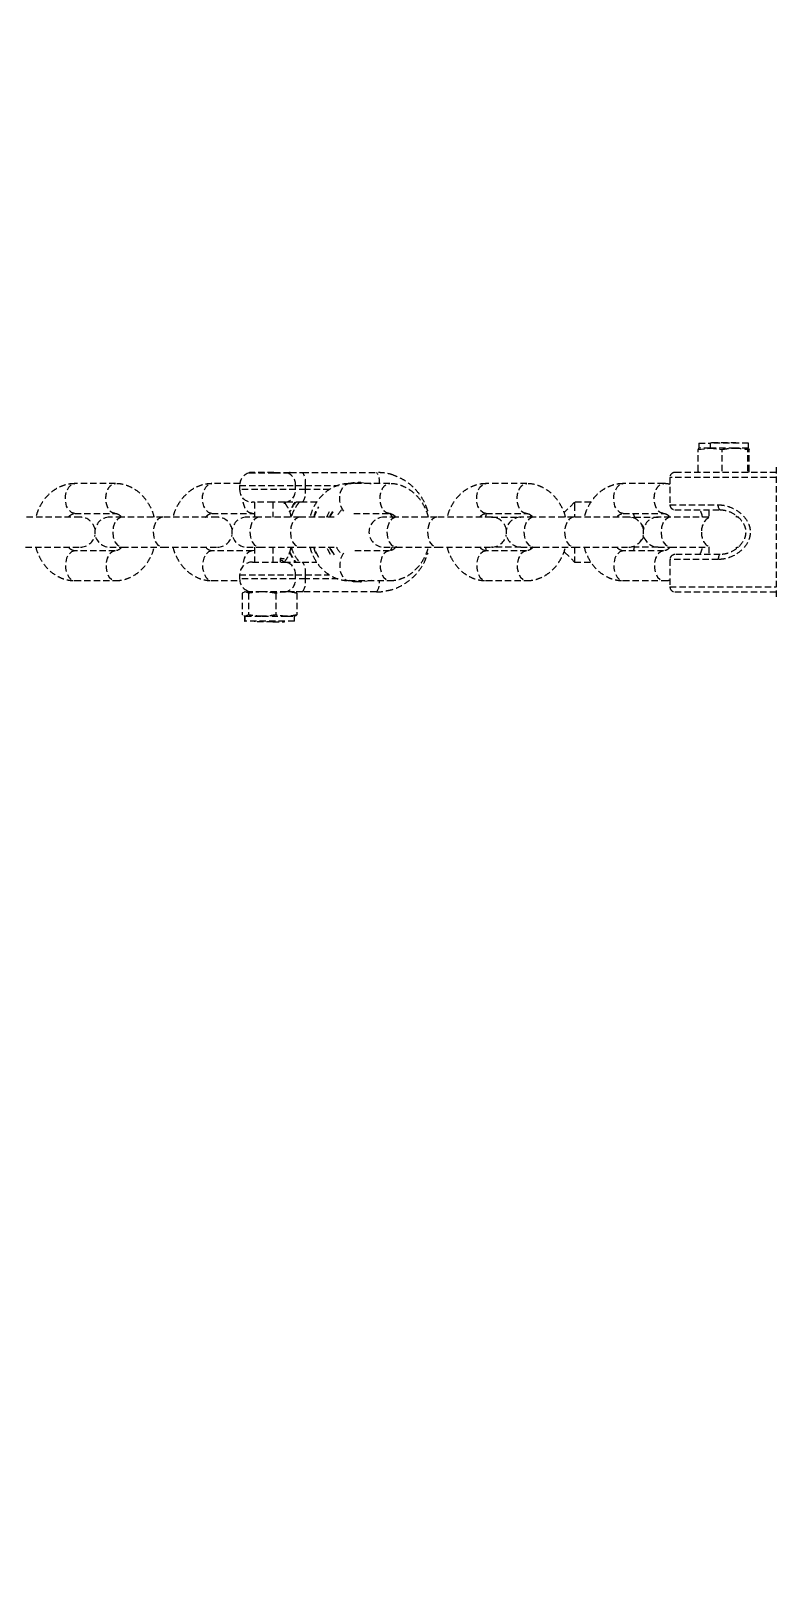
# Model space of a CAD drawing. Header units: millimetres. Extents: x -4075 to 3853, y -2344 to 2376.
# Drawn here: x 1917 to 2066.8, y 138.3 to 447 of the extents above; entities that cross this region are included whole.
import ezdxf

# ---------------------------------------------------------------- set-up
doc = ezdxf.new("R2010")
doc.units = ezdxf.units.MM
doc.linetypes.add('HIDDEN', pattern=[1.905, 1.27, -0.635])
for name, color, linetype in [('DIKOM_ОБЪЕКТ', 7, 'Continuous'), ('DIKOM_РАЗМЕР_ЗОНА', 7, 'Continuous'), ('DIKOM_РАЗМЕР_ОБЪЕКТА', 7, 'Continuous')]:
    doc.layers.add(name, color=color, linetype=linetype)
doc.styles.add('style1', font='arialbd.ttf', dxfattribs={"width": 0.8})
doc.dimstyles.new('1-50', dxfattribs={"dimtxt": 300, "dimasz": 200, "dimexe": 100, "dimexo": 0, "dimgap": 100, "dimtad": 1, "dimtxsty": 'style1', "dimcen": 200, "dimclrd": 7, "dimclre": 7, "dimclrt": 7, "dimadec": 1, "dimazin": 2, "dimtfac": 1, "dimtmove": 0, "dimatfit": 2, "dimfxl": 0, "dimlwd": 25, "dimlwe": 18, "dimarcsym": 0})

# ---------------------------------------------------------------- blocks, each defined once
blk = doc.blocks.new('*D0')
at = {"layer": 'Defpoints', "color": 0, "transparency": 16777216}
for p in [(-3364.5, 346.19), (3853.1, 341.49), (3853.1, -2244.04)]:
    blk.add_point(p, dxfattribs=at)
at = {"layer": 'DIKOM_РАЗМЕР_ЗОНА', "color": 7, "lineweight": 18, "transparency": 16777216}
for p, q in [((-3364.5, 346.19), (-3364.5, -2344.04)), ((3853.1, 341.49), (3853.1, -2344.04))]:
    blk.add_line(p, q, dxfattribs=at)
at = {"layer": 'DIKOM_РАЗМЕР_ЗОНА', "color": 7, "lineweight": 25, "transparency": 16777216}
blk.add_line((-3164.5, -2244.04), (3653.1, -2244.04), dxfattribs=at)
at = {"layer": 'DIKOM_РАЗМЕР_ЗОНА', "color": 7, "transparency": 16777216}
for points in [[(-3164.5, -2210.7), (-3164.5, -2277.37), (-3364.5, -2244.04)], [(3653.1, -2210.7), (3653.1, -2277.37), (3853.1, -2244.04)]]:
    blk.add_solid(points, dxfattribs=at)
at = {"layer": 'DIKOM_РАЗМЕР_ЗОНА', "color": 7, "transparency": 16777216, "insert": (164.83, -1990.86), "char_height": 300, "attachment_point": 5, "style": 'style1'}
blk.add_mtext('{\\fArial|b0|i0|c204|p34;7220}', dxfattribs=at)
blk = doc.blocks.new('*D1')
at = {"layer": 'Defpoints', "color": 0, "transparency": 16777216}
for p in [(-1865.19, 346.19), (2353.81, 346.19), (2353.81, -666.66)]:
    blk.add_point(p, dxfattribs=at)
at = {"layer": 'DIKOM_РАЗМЕР_ОБЪЕКТА', "color": 7, "lineweight": 18, "transparency": 16777216}
for p, q in [((-1865.19, 346.19), (-1865.19, -766.66)), ((2353.81, 346.19), (2353.81, -766.66))]:
    blk.add_line(p, q, dxfattribs=at)
at = {"layer": 'DIKOM_РАЗМЕР_ОБЪЕКТА', "color": 7, "lineweight": 25, "transparency": 16777216}
blk.add_line((-1665.19, -666.66), (2153.81, -666.66), dxfattribs=at)
at = {"layer": 'DIKOM_РАЗМЕР_ОБЪЕКТА', "color": 7, "transparency": 16777216}
for points in [[(-1665.19, -633.33), (-1665.19, -700), (-1865.19, -666.66)], [(2153.81, -633.33), (2153.81, -700), (2353.81, -666.66)]]:
    blk.add_solid(points, dxfattribs=at)
at = {"layer": 'DIKOM_РАЗМЕР_ОБЪЕКТА', "color": 7, "transparency": 16777216, "insert": (244.3, -413.49), "char_height": 300, "attachment_point": 5, "style": 'style1'}
blk.add_mtext('{\\fArial|b0|i0|c204|p34;4220}', dxfattribs=at)
blk = doc.blocks.new('*D2')
at = {"layer": 'Defpoints', "color": 0, "transparency": 16777216}
for p in [(2054.85, 2376.19), (-3624.48, -1683.81), (2044.31, -1683.81)]:
    blk.add_point(p, dxfattribs=at)
at = {"layer": 'DIKOM_РАЗМЕР_ЗОНА', "color": 7, "lineweight": 18, "transparency": 16777216}
for p, q in [((2054.85, 2376.19), (-3724.48, 2376.19)), ((2044.31, -1683.81), (-3724.48, -1683.81))]:
    blk.add_line(p, q, dxfattribs=at)
at = {"layer": 'DIKOM_РАЗМЕР_ЗОНА', "color": 7, "lineweight": 25, "transparency": 16777216}
blk.add_line((-3624.48, 2176.19), (-3624.48, -1483.81), dxfattribs=at)
at = {"layer": 'DIKOM_РАЗМЕР_ЗОНА', "color": 7, "transparency": 16777216}
for points in [[(-3657.81, 2176.19), (-3591.14, 2176.19), (-3624.48, 2376.19)], [(-3657.81, -1483.81), (-3591.14, -1483.81), (-3624.48, -1683.81)]]:
    blk.add_solid(points, dxfattribs=at)
at = {"layer": 'DIKOM_РАЗМЕР_ЗОНА', "color": 7, "transparency": 16777216, "insert": (-3877.65, 411.65), "char_height": 300, "attachment_point": 5, "rotation": 90, "style": 'style1'}
blk.add_mtext('{\\fArial|b0|i0|c204|p34;4000}', dxfattribs=at)

msp = doc.modelspace()

# ---------------------------------------------------------------- linework, layer by layer
at = {"layer": 'DIKOM_ОБЪЕКТ', "color": 7, "linetype": 'HIDDEN', "lineweight": 15}
for p, q in [((2053.878, 364.185), (2053.778, 364.085)), ((2053.878, 364.185), (2058.291, 364.185)), ((2058.291, 364.185), (2058.678, 364.185)), ((2058.375, 364.085), (2058.291, 364.185)), ((2058.778, 364.085), (2058.678, 364.185)), ((2051.134, 362.804), (2053.555, 363.085)), ((2051.134, 358.467), (2051.134, 362.804)), ((2051.278, 364.085), (2051.278, 363.085)), ((2051.278, 364.085), (2053.555, 364.085)), ((2053.555, 363.085), (2051.278, 363.085)), ((2053.555, 364.085), (2053.555, 363.085)), ((2061.278, 364.085), (2053.555, 364.085)), ((2053.555, 363.085), (2055.976, 362.804)), ((2058.548, 363.085), (2053.555, 363.085)), ((2055.976, 358.467), (2055.976, 362.804)), ((2061.271, 363.085), (2058.548, 363.085)), ((2061.12, 358.467), (2061.12, 362.804)), ((2061.278, 363.085), (2061.271, 363.085)), ((2061.271, 363.085), (2061.285, 363.071)), ((2061.278, 363.085), (2061.278, 364.085)), ((2061.355, 362.994), (2061.422, 362.804)), ((2061.422, 358.467), (2061.422, 362.804)), ((1960.893, 358.093), (1965.898, 358.093)), ((1960.979, 358.185), (1960.979, 358.093)), ((1965.878, 358.185), (1960.979, 358.185)), ((1965.878, 358.185), (1968.979, 358.185)), ((1965.878, 358.185), (1965.878, 358.093)), ((1965.898, 358.093), (1968.559, 358.093)), ((1969.125, 358.185), (1968.979, 358.185)), ((1969.125, 358.185), (1971.605, 358.185)), ((1971.605, 358.185), (1986.505, 358.185)), ((2066.85, 358.185), (2046.471, 358.185)), ((2066.85, 359.244), (2066.85, 333.125)), ((1934.035, 355.935), (1925.84, 355.935)), ((1959.002, 355.935), (1953.395, 355.935)), ((1958.979, 355.585), (1958.979, 354.785)), ((1958.979, 355.585), (1970.236, 355.585)), ((1970.236, 354.785), (1970.236, 355.585)), ((1970.236, 355.585), (1972.19, 355.585)), ((1972.19, 354.785), (1972.19, 355.585)), ((1972.19, 355.585), (1978.843, 355.585)), ((1989.145, 355.935), (1980.95, 355.935)), ((1983.268, 356.185), (1982.829, 356.185)), ((2016.701, 355.935), (2008.506, 355.935)), ((2044.256, 355.935), (2036.061, 355.935)), ((2045.471, 357.185), (2045.471, 351.685)), ((2066.85, 357.185), (2045.471, 357.185)), ((1970.236, 354.785), (1958.979, 354.785)), ((1965.755, 352.186), (1961.529, 352.186)), ((1961.979, 352.186), (1961.979, 349.185)), ((1965.654, 352.186), (1965.654, 349.185)), ((1968.002, 352.186), (1965.755, 352.186)), ((1967.979, 351.864), (1967.979, 352.186)), ((1968.046, 352.185), (1968.197, 352.185)), ((1971.605, 352.185), (1968.197, 352.185)), ((1972.19, 354.785), (1970.236, 354.785)), ((1974.479, 352.185), (1971.605, 352.185)), ((1977.062, 354.785), (1972.19, 354.785)), ((2026.306, 352.185), (2024.306, 350.185)), ((2029.59, 352.185), (2026.306, 352.185)), ((2026.306, 352.185), (2026.306, 351.719)), ((1926.962, 349.185), (1915.957, 349.185)), ((1925.84, 349.935), (1934.035, 349.935)), ((1935.362, 349.185), (1932.867, 349.185)), ((1943.512, 349.185), (1935.362, 349.185)), ((1954.518, 349.185), (1943.512, 349.185)), ((1953.395, 349.935), (1961.59, 349.935)), ((1962.917, 349.185), (1960.423, 349.185)), ((1971.067, 349.185), (1962.917, 349.185)), ((1978.003, 349.185), (1971.067, 349.185)), ((1981.93, 349.935), (1989.145, 349.935)), ((1990.472, 349.185), (1987.978, 349.185)), ((1998.623, 349.185), (1990.472, 349.185)), ((1996.78, 350.509), (1996.782, 350.521)), ((2009.628, 349.185), (1998.623, 349.185)), ((2008.506, 349.935), (2016.701, 349.935)), ((2009.628, 349.185), (2015.534, 349.185)), ((2018.028, 349.185), (2015.534, 349.185)), ((2026.178, 349.185), (2018.028, 349.185)), ((2024.306, 350.125), (2024.306, 350.185)), ((2037.184, 349.185), (2026.178, 349.185)), ((2026.306, 351.719), (2026.306, 349.185)), ((2036.061, 349.935), (2044.256, 349.935)), ((2037.763, 349.129), (2038.339, 349.185)), ((2038.339, 349.185), (2043.089, 349.185)), ((2045.583, 349.185), (2043.089, 349.185)), ((2045.471, 351.685), (2055.187, 351.685)), ((2053.278, 349.185), (2045.583, 349.185)), ((2046.471, 350.685), (2055.539, 350.685)), ((2053.278, 350.685), (2053.278, 349.169)), ((2058.794, 349.451), (2058.794, 349.178)), ((2059.239, 349.185), (2058.926, 349.185)), ((1915.957, 343.185), (1926.962, 343.185)), ((1932.867, 343.185), (1935.362, 343.185)), ((1935.362, 343.185), (1943.512, 343.185)), ((1943.512, 343.185), (1954.518, 343.185)), ((1960.423, 343.185), (1962.917, 343.185)), ((1961.979, 343.185), (1961.979, 340.2)), ((1962.917, 343.185), (1971.067, 343.185)), ((1965.654, 343.185), (1965.654, 340.185)), ((1971.067, 343.185), (1978.003, 343.185)), ((1987.978, 343.185), (1990.472, 343.185)), ((1990.472, 343.185), (1998.623, 343.185)), ((1998.623, 343.185), (2009.628, 343.185)), ((2015.534, 343.185), (2009.628, 343.185)), ((2015.534, 343.185), (2018.028, 343.185)), ((2018.028, 343.185), (2026.178, 343.185)), ((2026.178, 343.185), (2037.184, 343.185)), ((2026.306, 343.185), (2026.306, 340.185)), ((2038.339, 343.185), (2037.763, 343.242)), ((2043.089, 343.185), (2038.339, 343.185)), ((2043.089, 343.185), (2045.583, 343.185)), ((2045.583, 343.185), (2053.278, 343.185)), ((2053.278, 343.202), (2053.278, 341.685)), ((2058.794, 343.193), (2058.794, 342.919)), ((2058.926, 343.185), (2059.244, 343.185)), ((1933.99, 342.435), (1925.84, 342.435)), ((1933.99, 342.435), (1933.943, 342.435)), ((1961.545, 342.435), (1953.395, 342.435)), ((1961.545, 342.435), (1961.499, 342.435)), ((1961.979, 342.53), (1961.545, 342.435)), ((1961.579, 340.185), (1967.958, 340.185)), ((1962.043, 340.185), (1962.035, 340.2)), ((1967.127, 340.885), (1967.127, 340.185)), ((1967.958, 340.185), (1971.605, 340.185)), ((1971.605, 340.185), (1974.477, 340.185)), ((1989.101, 342.435), (1981.93, 342.435)), ((1989.101, 342.435), (1989.054, 342.435)), ((1996.78, 341.862), (1996.782, 341.85)), ((2016.656, 342.435), (2008.506, 342.435)), ((2016.656, 342.435), (2016.609, 342.435)), ((2024.306, 342.185), (2024.306, 342.246)), ((2024.306, 342.185), (2026.306, 340.185)), ((2026.306, 340.185), (2029.587, 340.185)), ((2044.211, 342.435), (2036.061, 342.435)), ((2044.211, 342.435), (2044.165, 342.435)), ((2045.471, 340.685), (2045.471, 335.185)), ((2055.187, 340.685), (2045.471, 340.685)), ((2055.539, 341.685), (2046.471, 341.685)), ((1925.84, 336.435), (1933.99, 336.435)), ((1953.395, 336.435), (1959.002, 336.435)), ((1958.979, 337.585), (1958.979, 336.785)), ((1958.979, 337.585), (1970.236, 337.585)), ((1970.236, 336.785), (1958.979, 336.785)), ((1970.236, 336.785), (1970.236, 337.585)), ((1970.236, 337.585), (1972.19, 337.585)), ((1972.19, 336.785), (1970.236, 336.785)), ((1972.19, 336.785), (1972.19, 337.585)), ((1972.19, 337.585), (1977.07, 337.585)), ((1978.808, 336.785), (1972.19, 336.785)), ((1980.95, 336.435), (1989.101, 336.435)), ((2008.506, 336.435), (2016.656, 336.435)), ((2036.061, 336.435), (2044.211, 336.435)), ((1960.107, 334.185), (1959.457, 333.904)), ((1959.457, 333.904), (1959.457, 329.567)), ((1960.107, 334.185), (1959.979, 334.185)), ((1960.756, 333.904), (1960.107, 334.185)), ((1963.517, 334.185), (1960.107, 334.185)), ((1960.756, 333.904), (1960.756, 329.567)), ((1968.389, 334.185), (1963.517, 334.185)), ((1966.277, 333.904), (1966.277, 329.567)), ((1969.979, 334.185), (1968.389, 334.185)), ((1971.605, 334.185), (1969.979, 334.185)), ((1970.11, 334.073), (1970.5, 333.904)), ((1970.5, 333.904), (1970.5, 329.567)), ((1986.505, 334.185), (1971.605, 334.185)), ((1983.268, 336.185), (1982.829, 336.185)), ((2045.471, 335.185), (2066.85, 335.185)), ((2046.471, 334.185), (2066.85, 334.185)), ((1959.526, 329.537), (1959.457, 329.567)), ((1960.107, 329.285), (1959.847, 329.398)), ((1959.979, 329.285), (1959.979, 328.285)), ((1959.979, 329.285), (1960.107, 329.285)), ((1959.979, 328.285), (1960.107, 328.285)), ((1960.756, 329.567), (1960.107, 329.285)), ((1960.107, 328.285), (1960.107, 329.285)), ((1960.107, 329.285), (1963.517, 329.285)), ((1969.979, 328.285), (1960.107, 328.285)), ((1961.979, 328.285), (1961.979, 328.185)), ((1965.654, 328.185), (1961.979, 328.185)), ((1963.517, 329.285), (1968.389, 329.285)), ((1965.654, 328.285), (1965.654, 328.185)), ((1965.654, 328.185), (1967.979, 328.185)), ((1967.979, 328.185), (1967.979, 328.285)), ((1968.389, 329.285), (1969.979, 329.285)), ((1969.979, 328.285), (1969.979, 329.285)), ((1970.11, 329.398), (1970.5, 329.567))]:
    msp.add_line(p, q, dxfattribs=at)
at = {"layer": 'DIKOM_ОБЪЕКТ', "color": 7, "linetype": 'HIDDEN', "lineweight": 15, "flags": 128}
for points in [[(1925.84, 349.935), (1925.193, 350.116), (1924.624, 350.637), (1924.202, 351.435), (1923.977, 352.415), (1923.977, 353.456), (1924.202, 354.435), (1924.624, 355.234), (1925.193, 355.755), (1925.84, 355.935)], [(1953.395, 349.935), (1952.748, 350.116), (1952.179, 350.637), (1951.757, 351.435), (1951.532, 352.415), (1951.532, 353.456), (1951.757, 354.435), (1952.179, 355.234), (1952.748, 355.755), (1953.395, 355.935)], [(1979.929, 350.411), (1979.735, 350.637), (1979.312, 351.435), (1979.088, 352.415), (1979.088, 353.456), (1979.312, 354.435), (1979.735, 355.234), (1980.304, 355.755), (1980.95, 355.935)], [(1981.103, 355.935), (1981.367, 355.993), (1983.268, 356.185)], [(1983.268, 356.185), (1985.169, 355.993), (1985.433, 355.935)], [(2008.506, 349.935), (2007.859, 350.116), (2007.29, 350.637), (2006.868, 351.435), (2006.643, 352.415), (2006.643, 353.456), (2006.868, 354.435), (2007.29, 355.234), (2007.859, 355.755), (2008.506, 355.935)], [(2036.061, 349.935), (2035.414, 350.116), (2034.845, 350.637), (2034.423, 351.435), (2034.198, 352.415), (2034.198, 353.456), (2034.423, 354.435), (2034.845, 355.234), (2035.414, 355.755), (2036.061, 355.935)], [(1970.074, 352.185), (1969.768, 351.741), (1968.966, 350.249)], [(1935.362, 349.185), (1935.033, 349.14), (1934.416, 348.784), (1933.913, 348.114), (1933.584, 347.212), (1933.47, 346.185)], [(1943.512, 349.185), (1943.183, 349.14), (1942.566, 348.784), (1942.063, 348.114), (1941.735, 347.212), (1941.62, 346.185)], [(1962.917, 349.185), (1962.589, 349.14), (1961.971, 348.784), (1961.468, 348.114), (1961.14, 347.212), (1961.026, 346.185)], [(1971.067, 349.185), (1970.739, 349.14), (1970.122, 348.784), (1969.618, 348.114), (1969.29, 347.212), (1969.176, 346.185)], [(1973.973, 349.185), (1974.266, 350.012), (1974.887, 351.285)], [(1976.492, 349.185), (1976.695, 349.657), (1977.27, 350.68)], [(1977.633, 350.338), (1977.134, 349.44), (1977.02, 349.185)], [(1977.133, 349.185), (1977.246, 349.44), (1978.019, 350.733)], [(1990.472, 349.185), (1990.144, 349.14), (1989.527, 348.784), (1989.024, 348.114), (1988.695, 347.212), (1988.581, 346.185)], [(1989.189, 349.991), (1989.663, 349.206), (1989.674, 349.185)], [(1998.623, 349.185), (1998.294, 349.14), (1997.677, 348.784), (1997.174, 348.114), (1996.845, 347.212), (1996.731, 346.185)], [(2018.028, 349.185), (2017.699, 349.14), (2017.082, 348.784), (2016.579, 348.114), (2016.25, 347.212), (2016.136, 346.185)], [(2017.369, 349.185), (2017.453, 349.376), (2017.484, 349.563)], [(2026.178, 349.185), (2025.85, 349.14), (2025.232, 348.784), (2024.729, 348.114), (2024.401, 347.212), (2024.287, 346.185)], [(2045.583, 349.185), (2045.255, 349.14), (2044.637, 348.784), (2044.134, 348.114), (2043.806, 347.212), (2043.692, 346.185)], [(2055.539, 350.685), (2055.471, 350.705), (2055.405, 350.762), (2055.344, 350.854), (2055.29, 350.978), (2055.246, 351.13), (2055.214, 351.303), (2055.194, 351.49), (2055.187, 351.685)], [(1933.47, 346.185), (1933.584, 345.159), (1933.913, 344.257), (1934.416, 343.587), (1935.033, 343.231), (1935.362, 343.185)], [(1941.62, 346.185), (1941.735, 345.159), (1942.063, 344.257), (1942.566, 343.587), (1943.183, 343.231), (1943.512, 343.185)], [(1961.026, 346.185), (1961.14, 345.159), (1961.468, 344.257), (1961.971, 343.587), (1962.589, 343.231), (1962.917, 343.185)], [(1969.176, 346.185), (1969.29, 345.159), (1969.618, 344.257), (1970.122, 343.587), (1970.739, 343.231), (1971.067, 343.185)], [(1988.581, 346.185), (1988.695, 345.159), (1989.024, 344.257), (1989.527, 343.587), (1990.144, 343.231), (1990.472, 343.185)], [(1996.731, 346.185), (1996.845, 345.159), (1997.174, 344.257), (1997.677, 343.587), (1998.294, 343.231), (1998.623, 343.185)], [(2016.136, 346.185), (2016.25, 345.159), (2016.579, 344.257), (2017.082, 343.587), (2017.699, 343.231), (2018.028, 343.185)], [(2024.287, 346.185), (2024.401, 345.159), (2024.729, 344.257), (2025.232, 343.587), (2025.85, 343.231), (2026.178, 343.185)], [(2043.692, 346.185), (2043.806, 345.159), (2044.134, 344.257), (2044.637, 343.587), (2045.255, 343.231), (2045.583, 343.185)], [(1974.887, 341.086), (1974.266, 342.359), (1973.973, 343.185)], [(1977.27, 341.691), (1976.695, 342.714), (1976.492, 343.185)], [(1977.02, 343.185), (1977.134, 342.931), (1977.633, 342.033)], [(1978.019, 341.638), (1977.246, 342.931), (1977.133, 343.185)], [(1989.674, 343.185), (1989.663, 343.165), (1989.221, 342.424)], [(2017.369, 343.185), (2017.453, 342.995), (2017.485, 342.801)], [(1925.84, 342.435), (1925.193, 342.255), (1924.624, 341.734), (1924.202, 340.935), (1923.977, 339.956), (1923.977, 338.915), (1924.202, 337.935), (1924.624, 337.137), (1925.193, 336.616), (1925.84, 336.435)], [(1933.943, 342.435), (1933.343, 342.255), (1932.774, 341.734), (1932.352, 340.935), (1932.127, 339.956), (1932.127, 338.915), (1932.352, 337.935), (1932.774, 337.137), (1933.343, 336.616), (1933.99, 336.435)], [(1953.395, 342.435), (1952.748, 342.255), (1952.179, 341.734), (1951.757, 340.935), (1951.532, 339.956), (1951.532, 338.915), (1951.757, 337.935), (1952.179, 337.137), (1952.748, 336.616), (1953.395, 336.435)], [(1961.499, 342.435), (1960.898, 342.255), (1960.33, 341.734), (1959.907, 340.935), (1959.683, 339.956), (1959.655, 339.335)], [(1968.941, 342.18), (1969.768, 340.63), (1970.074, 340.185)], [(1979.929, 341.96), (1979.735, 341.734), (1979.312, 340.935), (1979.088, 339.956), (1979.088, 338.915), (1979.312, 337.935), (1979.735, 337.137), (1980.304, 336.616), (1980.95, 336.435)], [(1989.054, 342.435), (1988.454, 342.255), (1987.885, 341.734), (1987.463, 340.935), (1987.238, 339.956), (1987.238, 338.915), (1987.463, 337.935), (1987.885, 337.137), (1988.454, 336.616), (1989.101, 336.435)], [(2008.506, 342.435), (2007.859, 342.255), (2007.29, 341.734), (2006.868, 340.935), (2006.643, 339.956), (2006.643, 338.915), (2006.868, 337.935), (2007.29, 337.137), (2007.859, 336.616), (2008.506, 336.435)], [(2016.609, 342.435), (2016.009, 342.255), (2015.44, 341.734), (2015.018, 340.935), (2014.793, 339.956), (2014.793, 338.915), (2015.018, 337.935), (2015.44, 337.137), (2016.009, 336.616), (2016.656, 336.435)], [(2036.061, 342.435), (2035.414, 342.255), (2034.845, 341.734), (2034.423, 340.935), (2034.198, 339.956), (2034.198, 338.915), (2034.423, 337.935), (2034.845, 337.137), (2035.414, 336.616), (2036.061, 336.435)], [(2044.165, 342.435), (2043.564, 342.255), (2042.996, 341.734), (2042.573, 340.935), (2042.349, 339.956), (2042.349, 338.915), (2042.573, 337.935), (2042.996, 337.137), (2043.564, 336.616), (2044.211, 336.435)], [(2055.539, 341.685), (2055.471, 341.666), (2055.405, 341.609), (2055.344, 341.517), (2055.29, 341.393), (2055.246, 341.241), (2055.214, 341.068), (2055.194, 340.881), (2055.187, 340.685)], [(1983.268, 336.185), (1981.367, 336.378), (1981.103, 336.435)], [(1985.433, 336.435), (1985.169, 336.378), (1983.268, 336.185)]]:
    msp.add_lwpolyline(points, dxfattribs=at)
at = {"layer": 'DIKOM_ОБЪЕКТ', "color": 7, "linetype": 'HIDDEN', "lineweight": 15}
for centre, radius, start, end in [((1961.579, 355.585), 2.6, 105.28897, 180), ((1967.67, 355.684), 2.567, 357.79007, 69.76258), ((1968.862, 356.203), 3.385, 349.49554, 35.85989), ((1984.018, 356.345), 3.094, 352.39051, 36.49774), ((2046.471, 357.185), 1, 89.99998, 180), ((1983.143, 355.857), 0.352, 12.93285, 69.19398), ((1961.579, 354.785), 2.6, 180, 268.89809), ((1967.778, 354.638), 2.463, 275.21643, 3.42358), ((1968.862, 354.168), 3.385, 324.14011, 10.50446), ((1926.962, 346.185), 3, 10.19984, 90), ((1932.867, 346.185), 3, 90, 270), ((1954.518, 346.185), 3, 10.19984, 90), ((1960.423, 346.185), 3, 90, 270), ((1984.237, 346.248), 6.502, 137.05703, 153.1859), ((1987.978, 346.185), 3, 90, 270), ((1996.316, 351.002), 0.677, 290.41577, 313.28202), ((2006.303, 350.013), 2.258, 338.51358, 358.04444), ((2009.628, 346.185), 3, 10.19984, 90), ((2015.534, 346.185), 3, 90, 270), ((2037.184, 346.185), 3, 10.19984, 90), ((2040.085, 350.018), 1.934, 182.44929, 205.49671), ((2043.089, 346.185), 3, 90, 270), ((2046.471, 351.685), 1, 180, 270.00001), ((2054.82, 346.519), 2.997, 120.12371, 186.39826), ((2037.856, 346.185), 2.5, 19.70471, 46.8863), ((2054.82, 345.851), 2.997, 173.60174, 239.87629), ((1926.962, 346.185), 3, 270, 349.80016), ((1954.518, 346.185), 3, 270, 349.80016), ((1984.237, 346.123), 6.502, 206.8141, 222.94297), ((2006.303, 342.358), 2.258, 1.95556, 21.48642), ((2009.628, 346.185), 3, 270, 349.80016), ((2037.184, 346.185), 3, 270, 349.80016), ((2040.085, 342.353), 1.934, 154.50329, 177.55071), ((2037.856, 346.185), 2.5, 313.1137, 340.29529), ((1961.579, 337.585), 2.6, 90, 180), ((1967.786, 337.736), 2.455, 356.47486, 85.97612), ((1968.862, 338.203), 3.385, 349.49553, 35.8599), ((1996.323, 341.378), 0.665, 46.64125, 69.33154), ((2046.471, 340.685), 1, 89.99999, 180), ((1961.579, 336.785), 2.6, 180, 270), ((1967.786, 336.635), 2.455, 274.02388, 3.52514), ((1968.862, 336.168), 3.385, 324.1401, 10.50447), ((1983.143, 336.514), 0.352, 290.80602, 347.06715), ((1984.018, 336.026), 3.094, 323.50226, 7.60949), ((2046.471, 335.185), 1, 180, 270.00002)]:
    msp.add_arc(centre, radius, start, end, dxfattribs=at)
for points, knots in [([(2051.271, 363.071), (2051.248, 363.055), (2051.201, 363.025), (2051.156, 362.877), (2051.134, 362.804)], [0, 0, 0, 0, 0.508681, 1, 1, 1, 1]), ([(2055.976, 362.804), (2056.458, 362.893), (2057.31, 363.05), (2058.173, 363.075), (2058.548, 363.085)], [0, 0, 0, 0, 0.5657054, 1, 1, 1, 1]), ([(2058.548, 363.085), (2059.025, 363.068), (2059.888, 363.037), (2060.739, 362.876), (2061.12, 362.804)], [0, 0, 0, 0, 0.5530254, 1, 1, 1, 1]), ([(2061.12, 362.804), (2061.148, 362.893), (2061.198, 363.05), (2061.249, 363.075), (2061.271, 363.085)], [0, 0, 0, 0, 0.5657054, 1, 1, 1, 1]), ([(1968.559, 358.093), (1968.719, 358.109), (1969.007, 358.137), (1969.089, 358.171), (1969.125, 358.185)], [0, 0, 0, 0, 0.55882316, 1, 1, 1, 1]), ([(1989.969, 357.595), (1989.939, 357.607), (1989.35, 357.866), (1988.177, 358.095), (1987.036, 358.157), (1986.505, 358.185)], [0, 0, 0, 0, 0.0269832, 0.5462614, 1, 1, 1, 1]), ([(2051.27, 358.201), (2051.247, 358.216), (2051.201, 358.246), (2051.156, 358.394), (2051.134, 358.467)], [0, 0, 0, 0, 0.5068303, 1, 1, 1, 1]), ([(2061.285, 358.2), (2061.308, 358.216), (2061.354, 358.245), (2061.4, 358.394), (2061.422, 358.467)], [0, 0, 0, 0, 0.5089209, 1, 1, 1, 1]), ([(1925.84, 355.935), (1925.497, 355.921), (1924.658, 355.884), (1923.355, 355.539), (1921.996, 354.881), (1920.766, 353.952), (1919.69, 352.782), (1918.819, 351.39), (1918.255, 350.17), (1918.077, 349.397), (1918.028, 349.185)], [0, 0, 0, 0, 0.0957794, 0.2341064, 0.3722677, 0.5117243, 0.6535013, 0.7978915, 0.9445254, 1, 1, 1, 1]), ([(1941.813, 349.185), (1941.791, 349.292), (1941.649, 349.981), (1941.127, 351.161), (1940.247, 352.65), (1939.115, 353.914), (1937.801, 354.91), (1936.352, 355.588), (1935.057, 355.898), (1934.267, 355.926), (1933.99, 355.935)], [0, 0, 0, 0, 0.0276989, 0.1791129, 0.3309658, 0.4824585, 0.6323123, 0.7792528, 0.9227087, 1, 1, 1, 1]), ([(1953.395, 355.935), (1953.052, 355.921), (1952.214, 355.884), (1950.911, 355.539), (1949.551, 354.881), (1948.321, 353.952), (1947.246, 352.782), (1946.374, 351.39), (1945.81, 350.17), (1945.632, 349.397), (1945.583, 349.185)], [0, 0, 0, 0, 0.0957794, 0.2341064, 0.3722677, 0.5117243, 0.6535013, 0.7978915, 0.9445254, 1, 1, 1, 1]), ([(1980.95, 355.935), (1980.607, 355.921), (1979.769, 355.884), (1978.466, 355.539), (1977.106, 354.881), (1975.877, 353.952), (1974.801, 352.782), (1973.929, 351.39), (1973.366, 350.17), (1973.187, 349.397), (1973.139, 349.185)], [0, 0, 0, 0, 0.0957794, 0.2341064, 0.3722677, 0.5117243, 0.6535013, 0.7978915, 0.9445254, 1, 1, 1, 1]), ([(1980.815, 355.926), (1980.996, 355.978), (1981.638, 356.165), (1982.331, 356.177), (1982.829, 356.185)], [0, 0, 0, 0, 0.2812772, 1, 1, 1, 1]), ([(1996.924, 349.185), (1996.902, 349.292), (1996.759, 349.981), (1996.237, 351.161), (1995.358, 352.65), (1994.226, 353.914), (1992.912, 354.91), (1991.463, 355.588), (1990.168, 355.898), (1989.377, 355.926), (1989.101, 355.935)], [0, 0, 0, 0, 0.0276989, 0.1791129, 0.3309658, 0.4824585, 0.6323123, 0.7792528, 0.9227087, 1, 1, 1, 1]), ([(1996.806, 350.442), (1996.688, 350.793), (1996.372, 351.732), (1995.616, 353.165), (1994.495, 354.655), (1993.137, 355.922), (1991.623, 356.943), (1990.51, 357.381), (1989.969, 357.595)], [0, 0, 0, 0, 0.1074225, 0.287976, 0.4686094, 0.649077, 0.8293295, 1, 1, 1, 1]), ([(2008.506, 355.935), (2008.163, 355.921), (2007.325, 355.884), (2006.021, 355.539), (2004.662, 354.881), (2003.432, 353.952), (2002.356, 352.782), (2001.485, 351.39), (2000.921, 350.17), (2000.743, 349.397), (2000.694, 349.185)], [0, 0, 0, 0, 0.0957794, 0.2341064, 0.3722677, 0.5117243, 0.6535013, 0.7978915, 0.9445254, 1, 1, 1, 1]), ([(2024.479, 349.185), (2024.457, 349.292), (2024.315, 349.981), (2023.793, 351.161), (2022.913, 352.65), (2021.781, 353.914), (2020.467, 354.91), (2019.018, 355.588), (2017.723, 355.898), (2016.933, 355.926), (2016.656, 355.935)], [0, 0, 0, 0, 0.0276989, 0.1791129, 0.3309658, 0.4824585, 0.6323123, 0.7792528, 0.9227087, 1, 1, 1, 1]), ([(2036.061, 355.935), (2035.718, 355.921), (2034.88, 355.884), (2033.577, 355.539), (2032.217, 354.881), (2030.987, 353.952), (2029.912, 352.782), (2029.04, 351.39), (2028.476, 350.17), (2028.298, 349.397), (2028.249, 349.185)], [0, 0, 0, 0, 0.0957794, 0.2341064, 0.3722677, 0.5117243, 0.6535013, 0.7978915, 0.9445254, 1, 1, 1, 1]), ([(2045.471, 355.788), (2045.328, 355.825), (2044.916, 355.932), (2044.49, 355.934), (2044.211, 355.935)], [0, 0, 0, 0, 0.3471251, 1, 1, 1, 1]), ([(1961.545, 349.935), (1961.298, 349.98), (1960.804, 350.07), (1960.168, 350.766), (1959.77, 351.752), (1959.606, 352.601), (1959.665, 353.03), (1959.672, 353.077)], [0, 0, 0, 0, 0.2425102, 0.4850204, 0.7275306, 0.9700408, 1, 1, 1, 1]), ([(1969.363, 349.212), (1969.342, 349.31), (1969.201, 349.989), (1968.756, 351.042), (1968.213, 351.888), (1967.979, 352.252)], [0, 0, 0, 0, 0.0870563, 0.6065705, 1, 1, 1, 1]), ([(1968.197, 352.185), (1968.164, 352.186), (1968.106, 352.186), (1968.034, 352.186), (1968.002, 352.186)], [0, 0, 0, 0, 0.5587957, 1, 1, 1, 1]), ([(1970.297, 352.185), (1970.188, 352.064), (1969.652, 351.467), (1969.316, 350.73), (1969.048, 350.142)], [0, 0, 0, 0, 0.2026837, 1, 1, 1, 1]), ([(1970.966, 352.185), (1970.901, 352.112), (1970.56, 351.73), (1970.083, 350.933), (1969.583, 350.018), (1969.418, 349.415), (1969.363, 349.212)], [0, 0, 0, 0, 0.08629937, 0.45075501, 0.81474129, 1, 1, 1, 1]), ([(1924.58, 349.185), (1924.693, 349.317), (1924.97, 349.639), (1925.429, 349.887), (1925.691, 349.918), (1925.84, 349.935)], [0, 0, 0, 0, 0.2285155, 0.5613459, 1, 1, 1, 1]), ([(1933.99, 349.935), (1934.042, 349.933), (1934.218, 349.926), (1934.537, 349.817), (1934.942, 349.573), (1935.173, 349.278), (1935.245, 349.185)], [0, 0, 0, 0, 0.1542305, 0.524849, 0.851647, 1, 1, 1, 1]), ([(1952.135, 349.185), (1952.248, 349.317), (1952.525, 349.639), (1952.984, 349.887), (1953.246, 349.918), (1953.395, 349.935)], [0, 0, 0, 0, 0.22851555, 0.56134587, 1, 1, 1, 1]), ([(1961.545, 349.935), (1961.596, 349.935), (1961.727, 349.933), (1961.883, 349.869), (1961.979, 349.83)], [0, 0, 0, 0, 0.3912155, 1, 1, 1, 1]), ([(1973.925, 349.185), (1974, 349.504), (1974.107, 349.961), (1974.307, 350.376), (1974.367, 350.502)], [0, 0, 0, 0, 0.6962222, 1, 1, 1, 1]), ([(1989.101, 349.935), (1989.152, 349.933), (1989.328, 349.926), (1989.647, 349.817), (1990.053, 349.573), (1990.284, 349.278), (1990.356, 349.185)], [0, 0, 0, 0, 0.1542305, 0.524849, 0.851647, 1, 1, 1, 1]), ([(2007.246, 349.185), (2007.359, 349.317), (2007.636, 349.639), (2008.095, 349.887), (2008.357, 349.918), (2008.506, 349.935)], [0, 0, 0, 0, 0.2285155, 0.5613459, 1, 1, 1, 1]), ([(2016.656, 349.935), (2016.708, 349.933), (2016.884, 349.926), (2017.203, 349.817), (2017.608, 349.573), (2017.839, 349.278), (2017.911, 349.185)], [0, 0, 0, 0, 0.1542305, 0.524849, 0.851647, 1, 1, 1, 1]), ([(2034.802, 349.185), (2034.914, 349.317), (2035.191, 349.639), (2035.65, 349.887), (2035.912, 349.918), (2036.061, 349.935)], [0, 0, 0, 0, 0.2285155, 0.5613459, 1, 1, 1, 1]), ([(2044.211, 349.935), (2044.263, 349.933), (2044.439, 349.926), (2044.758, 349.817), (2045.164, 349.573), (2045.395, 349.278), (2045.467, 349.185)], [0, 0, 0, 0, 0.1542305, 0.524849, 0.851647, 1, 1, 1, 1]), ([(2052.034, 349.185), (2052.013, 349.292), (2051.894, 349.875), (2051.644, 350.405), (2051.44, 350.838)], [0, 0, 0, 0, 0.1829923, 1, 1, 1, 1]), ([(2055.187, 351.685), (2055.584, 351.662), (2056.395, 351.614), (2058.034, 351.115), (2059.844, 350.024), (2061.087, 348.438), (2061.546, 347.123), (2061.653, 346.184), (2061.545, 345.246), (2061.087, 343.932), (2059.844, 342.347), (2058.034, 341.256), (2056.395, 340.756), (2055.584, 340.709), (2055.187, 340.685)], [0, 0, 0, 0, 0.0671187, 0.1373911, 0.2785232, 0.3991511, 0.4509813, 0.5000545, 0.5491381, 0.6009519, 0.7214724, 0.8626138, 0.9328886, 1, 1, 1, 1]), ([(2055.539, 350.685), (2055.852, 350.666), (2056.498, 350.626), (2057.812, 350.212), (2059.266, 349.313), (2060.268, 348.028), (2060.644, 346.953), (2060.731, 346.185), (2060.643, 345.417), (2060.267, 344.342), (2059.265, 343.057), (2057.812, 342.159), (2056.498, 341.745), (2055.852, 341.705), (2055.539, 341.685)], [0, 0, 0, 0, 0.0647859, 0.1335146, 0.2747067, 0.3973747, 0.450144, 0.5000563, 0.5499792, 0.6027319, 0.7252905, 0.8664917, 0.9352224, 1, 1, 1, 1]), ([(1918.017, 343.185), (1918.039, 343.079), (1918.181, 342.39), (1918.703, 341.21), (1919.582, 339.721), (1920.715, 338.457), (1922.029, 337.461), (1923.477, 336.783), (1924.773, 336.473), (1925.563, 336.445), (1925.84, 336.435)], [0, 0, 0, 0, 0.0276989, 0.1791129, 0.3309658, 0.4824585, 0.6323123, 0.7792528, 0.9227087, 1, 1, 1, 1]), ([(1925.84, 342.435), (1925.788, 342.438), (1925.612, 342.445), (1925.293, 342.554), (1924.887, 342.798), (1924.656, 343.093), (1924.584, 343.185)], [0, 0, 0, 0, 0.15423046, 0.52484897, 0.85164696, 1, 1, 1, 1]), ([(1933.99, 336.435), (1934.333, 336.45), (1935.171, 336.486), (1936.474, 336.832), (1937.834, 337.49), (1939.064, 338.419), (1940.14, 339.589), (1941.011, 340.981), (1941.575, 342.201), (1941.753, 342.974), (1941.802, 343.185)], [0, 0, 0, 0, 0.0957794, 0.2341064, 0.3722677, 0.5117243, 0.6535013, 0.7978915, 0.9445254, 1, 1, 1, 1]), ([(1935.25, 343.185), (1935.137, 343.054), (1934.86, 342.732), (1934.401, 342.484), (1934.139, 342.453), (1933.99, 342.435)], [0, 0, 0, 0, 0.22851555, 0.56134587, 1, 1, 1, 1]), ([(1945.572, 343.185), (1945.594, 343.079), (1945.736, 342.39), (1946.258, 341.21), (1947.138, 339.721), (1948.27, 338.457), (1949.584, 337.461), (1951.033, 336.783), (1952.328, 336.473), (1953.118, 336.445), (1953.395, 336.435)], [0, 0, 0, 0, 0.0276989, 0.1791129, 0.3309658, 0.4824585, 0.6323123, 0.7792528, 0.9227087, 1, 1, 1, 1]), ([(1953.395, 342.435), (1953.343, 342.438), (1953.167, 342.445), (1952.848, 342.554), (1952.443, 342.798), (1952.212, 343.093), (1952.14, 343.185)], [0, 0, 0, 0, 0.15423046, 0.52484897, 0.85164696, 1, 1, 1, 1]), ([(1967.978, 340.125), (1968.17, 340.41), (1968.67, 341.154), (1969.128, 342.202), (1969.307, 342.972), (1969.357, 343.183)], [0, 0, 0, 0, 0.3108525, 0.811452, 1, 1, 1, 1]), ([(1969.357, 343.183), (1969.42, 342.959), (1969.657, 342.127), (1970.218, 341.096), (1970.819, 340.402), (1971.006, 340.185)], [0, 0, 0, 0, 0.2019596, 0.7516262, 1, 1, 1, 1]), ([(1973.127, 343.185), (1973.149, 343.079), (1973.292, 342.39), (1973.814, 341.21), (1974.693, 339.721), (1975.825, 338.457), (1977.14, 337.461), (1978.588, 336.783), (1979.883, 336.473), (1980.674, 336.445), (1980.95, 336.435)], [0, 0, 0, 0, 0.0276989, 0.1791129, 0.3309658, 0.4824585, 0.6323123, 0.7792528, 0.9227087, 1, 1, 1, 1]), ([(1974.379, 341.873), (1974.332, 341.957), (1974.108, 342.359), (1974.006, 342.821), (1973.925, 343.185)], [0, 0, 0, 0, 0.21136151, 1, 1, 1, 1]), ([(1990.467, 343.301), (1990.318, 343.126), (1990.004, 342.757), (1989.511, 342.481), (1989.25, 342.452), (1989.101, 342.435)], [0, 0, 0, 0, 0.2806597, 0.5909942, 1, 1, 1, 1]), ([(1989.101, 336.435), (1989.444, 336.45), (1990.282, 336.486), (1991.585, 336.832), (1992.945, 337.49), (1994.175, 338.419), (1995.25, 339.589), (1996.122, 340.981), (1996.686, 342.201), (1996.864, 342.974), (1996.913, 343.185)], [0, 0, 0, 0, 0.0957794, 0.2341064, 0.3722677, 0.5117243, 0.6535013, 0.7978915, 0.9445254, 1, 1, 1, 1]), ([(2000.683, 343.185), (2000.705, 343.079), (2000.847, 342.39), (2001.369, 341.21), (2002.248, 339.721), (2003.381, 338.457), (2004.695, 337.461), (2006.143, 336.783), (2007.439, 336.473), (2008.229, 336.445), (2008.506, 336.435)], [0, 0, 0, 0, 0.0276989, 0.1791129, 0.3309658, 0.4824585, 0.6323123, 0.7792528, 0.9227087, 1, 1, 1, 1]), ([(2008.506, 342.435), (2008.454, 342.438), (2008.278, 342.445), (2007.959, 342.554), (2007.554, 342.798), (2007.323, 343.093), (2007.25, 343.185)], [0, 0, 0, 0, 0.15423046, 0.52484897, 0.85164696, 1, 1, 1, 1]), ([(2016.656, 336.435), (2016.999, 336.45), (2017.837, 336.486), (2019.141, 336.832), (2020.5, 337.49), (2021.73, 338.419), (2022.806, 339.589), (2023.677, 340.981), (2024.241, 342.201), (2024.419, 342.974), (2024.468, 343.185)], [0, 0, 0, 0, 0.0957794, 0.2341064, 0.3722677, 0.5117243, 0.6535013, 0.7978915, 0.9445254, 1, 1, 1, 1]), ([(2017.916, 343.185), (2017.803, 343.054), (2017.526, 342.732), (2017.067, 342.484), (2016.805, 342.453), (2016.656, 342.435)], [0, 0, 0, 0, 0.22851555, 0.56134587, 1, 1, 1, 1]), ([(2028.238, 343.185), (2028.26, 343.079), (2028.402, 342.39), (2028.924, 341.21), (2029.804, 339.721), (2030.936, 338.457), (2032.25, 337.461), (2033.699, 336.783), (2034.994, 336.473), (2035.784, 336.445), (2036.061, 336.435)], [0, 0, 0, 0, 0.0276989, 0.1791129, 0.3309658, 0.4824585, 0.6323123, 0.7792528, 0.9227087, 1, 1, 1, 1]), ([(2036.061, 342.435), (2036.009, 342.438), (2035.833, 342.445), (2035.515, 342.554), (2035.109, 342.798), (2034.878, 343.093), (2034.806, 343.185)], [0, 0, 0, 0, 0.15423046, 0.52484897, 0.85164696, 1, 1, 1, 1]), ([(2045.471, 343.185), (2045.358, 343.054), (2045.081, 342.732), (2044.622, 342.484), (2044.36, 342.453), (2044.211, 342.435)], [0, 0, 0, 0, 0.2285155, 0.5613459, 1, 1, 1, 1]), ([(2051.495, 341.685), (2051.632, 341.969), (2051.862, 342.445), (2051.977, 342.972), (2052.023, 343.185)], [0, 0, 0, 0, 0.5956726, 1, 1, 1, 1]), ([(1967.937, 340.741), (1967.951, 340.752), (1967.99, 340.781), (1967.727, 340.829), (1967.327, 340.867), (1967.127, 340.885)], [0, 0, 0, 0, 0.22070392, 0.61035196, 1, 1, 1, 1]), ([(1967.671, 340.409), (1967.672, 340.409), (1967.71, 340.43), (1967.545, 340.464), (1967.241, 340.497), (1967.127, 340.509)], [0, 0, 0, 0, 0.0067738, 0.6283547, 1, 1, 1, 1]), ([(1967.864, 340.185), (1967.85, 340.201), (1967.81, 340.249), (1967.769, 340.296), (1967.742, 340.328)], [0, 0, 0, 0, 0.3354252, 1, 1, 1, 1]), ([(1969.051, 342.207), (1969.182, 341.93), (1969.46, 341.345), (1969.876, 340.671), (1970.176, 340.295), (1970.264, 340.185)], [0, 0, 0, 0, 0.3891256, 0.8217166, 1, 1, 1, 1]), ([(1988.577, 334.43), (1988.852, 334.477), (1989.729, 334.625), (1991.13, 335.202), (1992.718, 336.127), (1994.127, 337.328), (1995.313, 338.752), (1996.218, 340.275), (1996.604, 341.354), (1996.782, 341.85)], [0, 0, 0, 0, 0.07250192, 0.23081593, 0.38917599, 0.54765259, 0.70629869, 0.8651445, 1, 1, 1, 1]), ([(1982.829, 336.185), (1982.513, 336.197), (1981.855, 336.221), (1981.185, 336.304), (1980.846, 336.402), (1980.828, 336.407)], [0, 0, 0, 0, 0.4656894, 0.9715598, 1, 1, 1, 1]), ([(2044.211, 336.435), (2044.557, 336.436), (2044.983, 336.437), (2045.393, 336.549), (2045.471, 336.57)], [0, 0, 0, 0, 0.8102693, 1, 1, 1, 1]), ([(1963.517, 334.185), (1963.005, 334.168), (1962.078, 334.137), (1961.165, 333.976), (1960.756, 333.904)], [0, 0, 0, 0, 0.55302544, 1, 1, 1, 1]), ([(1966.277, 333.904), (1965.76, 333.993), (1964.845, 334.15), (1963.919, 334.175), (1963.517, 334.185)], [0, 0, 0, 0, 0.5657054, 1, 1, 1, 1]), ([(1968.389, 334.185), (1967.997, 334.168), (1967.288, 334.137), (1966.59, 333.976), (1966.277, 333.904)], [0, 0, 0, 0, 0.5530254, 1, 1, 1, 1]), ([(1970.5, 333.904), (1970.104, 333.993), (1969.405, 334.15), (1968.696, 334.175), (1968.389, 334.185)], [0, 0, 0, 0, 0.5657054, 1, 1, 1, 1]), ([(1986.505, 334.185), (1986.873, 334.191), (1987.572, 334.202), (1988.254, 334.357), (1988.577, 334.43)], [0, 0, 0, 0, 0.5268333, 1, 1, 1, 1]), ([(1963.517, 329.285), (1963.005, 329.303), (1962.078, 329.334), (1961.165, 329.495), (1960.756, 329.567)], [0, 0, 0, 0, 0.5530254, 1, 1, 1, 1]), ([(1966.277, 329.567), (1965.76, 329.478), (1964.845, 329.32), (1963.919, 329.296), (1963.517, 329.285)], [0, 0, 0, 0, 0.5657054, 1, 1, 1, 1]), ([(1968.389, 329.285), (1967.997, 329.303), (1967.288, 329.334), (1966.59, 329.495), (1966.277, 329.567)], [0, 0, 0, 0, 0.5530254, 1, 1, 1, 1]), ([(1970.5, 329.567), (1970.104, 329.478), (1969.405, 329.32), (1968.696, 329.296), (1968.389, 329.285)], [0, 0, 0, 0, 0.5657054, 1, 1, 1, 1])]:
    msp.add_open_spline(points, degree=3, knots=knots, dxfattribs=at)
for points in [[(1933.99, 349.935), (1933.742, 349.981), (1933.247, 350.071), (1932.618, 350.764), (1932.197, 351.756), (1932.049, 352.935), (1932.197, 354.115), (1932.618, 355.106), (1933.247, 355.8), (1933.742, 355.89), (1933.99, 355.935)], [(1989.101, 349.935), (1988.853, 349.981), (1988.358, 350.071), (1987.728, 350.764), (1987.308, 351.756), (1987.16, 352.935), (1987.308, 354.115), (1987.728, 355.106), (1988.358, 355.8), (1988.853, 355.89), (1989.101, 355.935)], [(2016.656, 349.935), (2016.408, 349.981), (2015.913, 350.071), (2015.284, 350.764), (2014.863, 351.756), (2014.715, 352.935), (2014.863, 354.115), (2015.284, 355.106), (2015.913, 355.8), (2016.408, 355.89), (2016.656, 355.935)], [(2044.211, 349.935), (2043.964, 349.981), (2043.469, 350.071), (2042.839, 350.764), (2042.418, 351.756), (2042.271, 352.935), (2042.418, 354.115), (2042.839, 355.106), (2043.469, 355.8), (2043.964, 355.89), (2044.211, 355.935)]]:
    msp.add_open_spline(points, degree=3, dxfattribs=at)

# ---------------------------------------------------------------- dimensions: what is measured, and where the dimension line sits
at = {"layer": 'DIKOM_РАЗМЕР_ЗОНА'}
dim = msp.add_linear_dim(base=(-3624.476, -1683.815), p1=(2054.853, 2376.185), p2=(2044.306, -1683.815), angle=90, text='{\\fArial|b0|i0|c204|p34;4000}', dimstyle='1-50', dxfattribs=at)
dim.commit()
dim.dimension.update_dxf_attribs({"geometry": '*D2', "text_midpoint": (-3624.476, 411.65), "dimtype": 160})
dim = msp.add_linear_dim(base=(3853.1, -2244.036), p1=(-3364.496, 346.185), p2=(3853.1, 341.49), text='{\\fArial|b0|i0|c204|p34;7220}', dimstyle='1-50', dxfattribs=at)
dim.commit()
dim.dimension.update_dxf_attribs({"geometry": '*D0', "text_midpoint": (164.828, -2244.036), "dimtype": 160})
at = {"layer": 'DIKOM_РАЗМЕР_ОБЪЕКТА'}
dim = msp.add_linear_dim(base=(2353.806, -666.663), p1=(-1865.194, 346.185), p2=(2353.806, 346.185), text='{\\fArial|b0|i0|c204|p34;4220}', dimstyle='1-50', dxfattribs=at)
dim.commit()
dim.dimension.update_dxf_attribs({"geometry": '*D1', "text_midpoint": (244.302, -666.663), "dimtype": 160})

doc.saveas('drawing.dxf')
